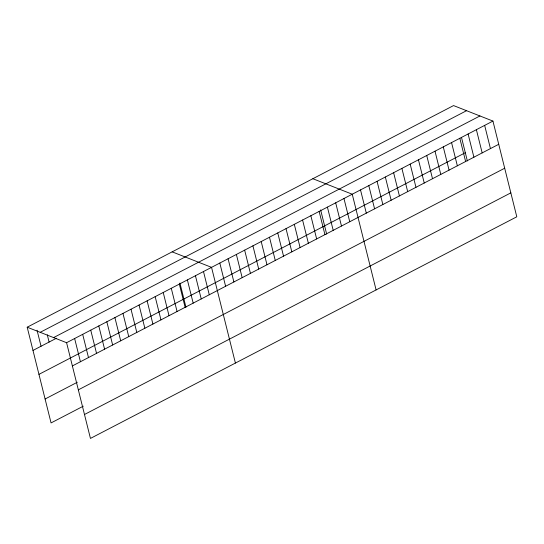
<?xml version="1.0" encoding="UTF-8"?>
<svg xmlns="http://www.w3.org/2000/svg" width="544" height="544" viewBox="0 0 544 544"><rect width="100%" height="100%" fill="white"/><g stroke="black" fill="none" stroke-linecap="round" stroke-linejoin="round"><path stroke-width="0.82" d="M27.2 327.209L453.553 105.577L492.939 121.074L516.8 216.791L90.447 438.423L66.586 342.706L27.2 327.209L51.061 422.926L83.28 406.184M40.195 332.323L466.548 110.69M53.584 337.593L479.937 115.96M32.987 350.431L56.42 338.252M66.586 342.706L492.939 121.074M38.957 374.354L465.31 152.721M72.372 365.928L498.726 144.296M45.098 399.004L77.316 382.255M78.336 389.851L504.689 168.218M84.483 414.501L510.836 192.868M312.854 178.718L352.24 194.215L376.101 289.925M172.162 251.858L211.541 267.349L235.409 363.066M484.656 125.378L490.45 148.6M476.381 129.676L482.174 152.898M468.105 133.98L473.899 157.202M461.53 137.571L467.357 160.942M459.83 138.285L465.623 161.507M451.554 142.582L457.348 165.804M443.278 146.887L449.065 170.109M435.003 151.191L440.79 174.413M426.727 155.489L432.514 178.711M418.452 159.793L424.238 183.015M410.176 164.098L415.963 187.32M401.894 168.395L407.687 191.617M393.618 172.7L399.412 195.922M385.342 177.004L391.136 200.226M377.067 181.308L382.86 204.53M368.791 185.606L374.585 208.828M360.516 189.91L366.302 213.132M343.964 198.512L349.751 221.734M335.689 202.817L341.476 226.039M327.413 207.121L333.2 230.343M320.634 209.916L326.658 234.076M319.138 211.419L324.924 234.641M310.855 215.723L316.649 238.945M302.58 220.028L308.373 243.25M294.304 224.325L300.098 247.547M286.028 228.63L291.822 251.852M277.753 232.934L283.54 256.156M269.477 237.232L275.264 260.454M261.202 241.536L266.988 264.758M252.926 245.84L258.713 269.062M244.65 250.145L250.437 273.367M236.375 254.442L242.162 277.664M228.092 258.747L233.886 281.969M219.817 263.051L225.61 286.273M203.49 271.538L209.277 294.76M195.439 275.726L201.226 298.948M187.381 279.908L193.174 303.13M179.935 283.057L185.96 307.217M179.33 284.097L185.116 307.319M171.278 288.286L177.065 311.508M163.22 292.468L169.014 315.69M155.169 296.657L160.956 319.879M147.118 300.839L152.905 324.061M139.06 305.028L144.854 328.25M131.009 309.216L136.802 332.438M122.958 313.398L128.744 336.62M114.9 317.587L120.693 340.809M106.848 321.776L112.642 344.998M98.797 325.958L104.584 349.18M90.746 330.147L96.533 353.369M82.688 334.336L88.482 357.558M74.637 338.518L80.424 361.74M47.301 334.852L49.096 342.06M37.053 330.235L41.045 346.249"/></g></svg>
